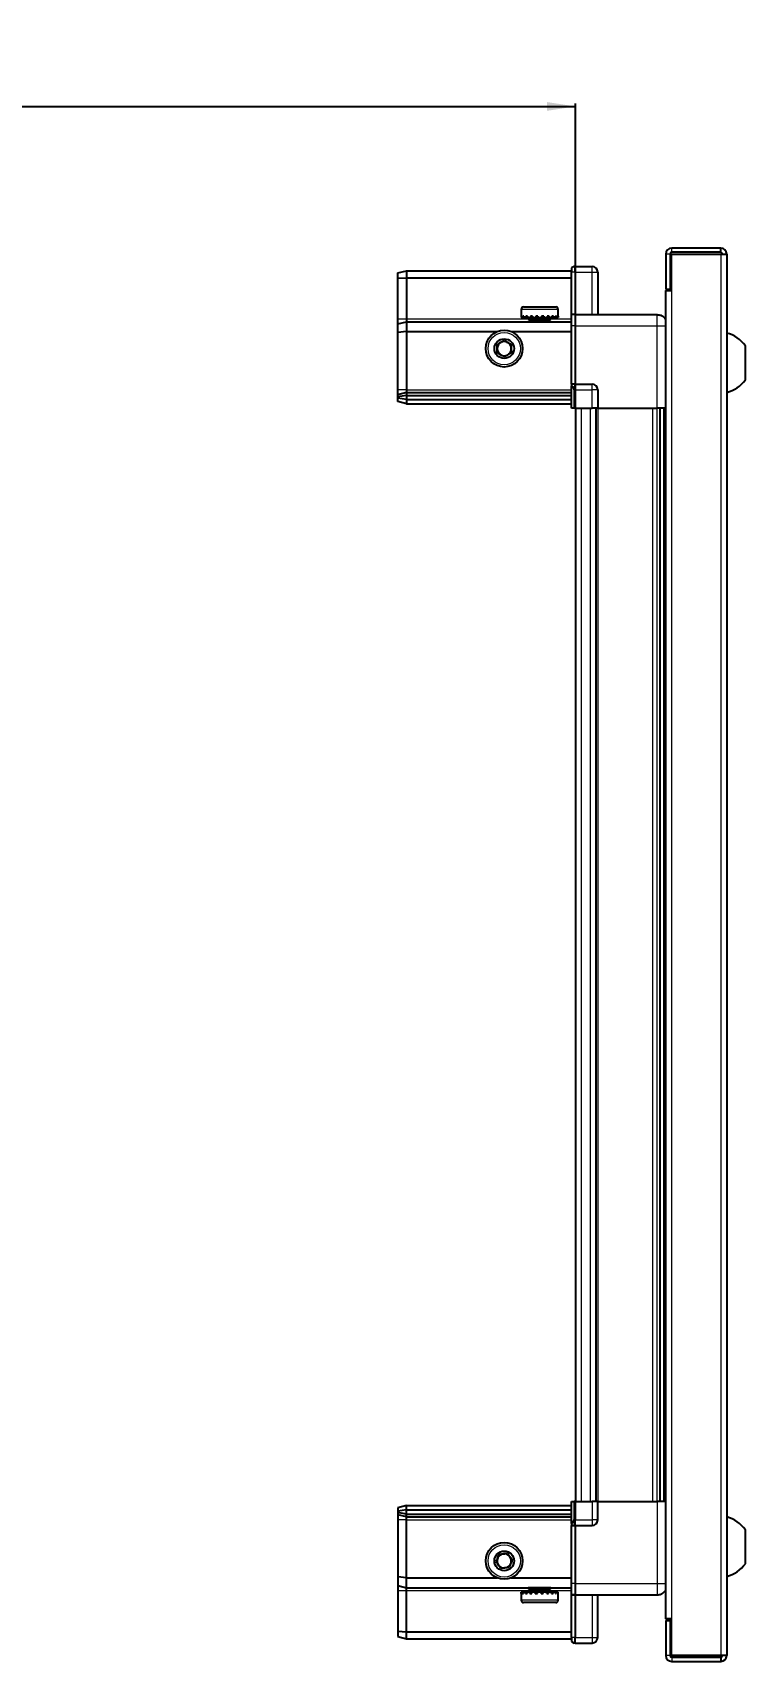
# Model space of a CAD drawing. Header units: millimetres. Extents: x 1014 to 4233, y -1921 to 1072.
# Drawn here: x 3484 to 3735, y 444 to 1019 of the extents above; entities that cross this region are included whole.
import ezdxf

# ---------------------------------------------------------------- set-up
doc = ezdxf.new("R2010")
doc.units = ezdxf.units.MM
doc.layers.add('FORMAT', color=7, linetype='Continuous')
doc.styles.add('SLDTEXTSTYLE0', font='TXT', dxfattribs={"width": 0.75})
doc.dimstyles.new('SLDDIMSTYLE0', dxfattribs={"dimtxt": 20, "dimasz": 10, "dimexe": 0, "dimexo": 0.0625, "dimgap": 5, "dimtad": 2, "dimdec": 1, "dimrnd": 1e-09, "dimzin": 12, "dimdsep": 46, "dimtxsty": 'SLDTEXTSTYLE0', "dimsah": 1, "dimcen": 0.09, "dimadec": 0, "dimazin": 3, "dimtfac": 1, "dimtofl": 0, "dimtmove": 0, "dimatfit": 3, "dimfxl": 0, "dimfrac": 2, "dimtolj": 1, "dimtzin": 12, "dimarcsym": 0})

# ---------------------------------------------------------------- blocks, each defined once
blk = doc.blocks.new('_D_4')
at = {"layer": 'FORMAT'}
for p, q in [((1575.39, 886.58), (1575.39, 994.07)), ((1575.39, 993.07), (3675.39, 993.07)), ((3675.39, 886.58), (3675.39, 994.07))]:
    blk.add_line(p, q, dxfattribs=at)
for points in [[(1575.39, 993.07), (1585.39, 991.53), (1585.39, 994.61)], [(3675.39, 993.07), (3665.39, 994.61), (3665.39, 991.53)]]:
    blk.add_solid(points, dxfattribs=at)
at = {"layer": 'FORMAT', "insert": (2595.84, 1018.85), "char_height": 20, "attachment_point": 1, "style": 'SLDTEXTSTYLE0'}
blk.add_mtext('2100', dxfattribs=at)

msp = doc.modelspace()

# ---------------------------------------------------------------- linework, layer by layer
at = {"color": 7, "linetype": 'Continuous', "lineweight": 25}
for p, q in [((3707.24, 940.97), (3707.24, 928.57)), ((3708.74, 940.97), (3708.74, 928.57)), ((3709.24, 928.07), (3709.24, 940.97)), ((3709.24, 940.97), (3726.64, 940.97)), ((3726.64, 943.07), (3709.34, 943.07)), ((3726.64, 941.57), (3709.34, 941.57)), ((3726.64, 941.57), (3726.64, 943.07)), ((3726.64, 940.97), (3728.74, 940.97)), ((3728.74, 940.97), (3728.74, 446.17)), ((3612.74, 934.27), (3615.74, 935.07)), ((3612.74, 932.42), (3612.74, 934.27)), ((3612.74, 932.42), (3615.74, 932.57)), ((3612.74, 918.07), (3612.74, 932.42)), ((3615.74, 935.07), (3615.74, 932.57)), ((3615.74, 935.07), (3674.04, 935.07)), ((3615.74, 932.57), (3615.74, 918.07)), ((3615.74, 932.57), (3674.04, 932.57)), ((3674.91, 936.57), (3674.04, 936.07)), ((3674.91, 936.57), (3674.04, 936.07)), ((3674.04, 936.07), (3674.04, 934.57)), ((3674.04, 919.77), (3674.04, 934.57)), ((3675.24, 936.57), (3674.91, 936.57)), ((3675.24, 936.57), (3674.91, 936.57)), ((3675.24, 934.57), (3675.24, 936.57)), ((3675.24, 936.57), (3675.24, 936.57)), ((3675.24, 936.57), (3681.24, 936.57)), ((3675.24, 934.57), (3675.24, 919.77)), ((3683.24, 934.57), (3683.24, 919.57)), ((3707.14, 928.07), (3707.14, 459.07)), ((3707.14, 928.07), (3709.24, 928.07)), ((3707.24, 928.57), (3708.74, 928.57)), ((3656.24, 921.47), (3656.24, 918.57)), ((3657.04, 922.27), (3668.44, 922.27)), ((3669.24, 918.57), (3669.24, 921.47)), ((3612.74, 916.27), (3612.74, 918.07)), ((3612.74, 916.27), (3615.74, 917.07)), ((3612.74, 913.24), (3612.74, 916.27)), ((3615.74, 918.07), (3615.74, 917.07)), ((3615.74, 917.07), (3615.74, 913.57)), ((3615.74, 917.07), (3674.04, 917.07)), ((3656.24, 918.57), (3656.28, 918.57)), ((3656.4, 919.07), (3656.28, 919.07)), ((3656.28, 919.07), (3656.28, 918.57)), ((3656.28, 918.57), (3656.4, 918.57)), ((3656.4, 919.07), (3656.4, 918.57)), ((3656.4, 918.57), (3656.81, 918.57)), ((3657.15, 919.07), (3656.81, 919.07)), ((3656.81, 919.07), (3656.81, 918.57)), ((3656.81, 918.57), (3657.15, 918.57)), ((3657.15, 919.07), (3657.15, 918.57)), ((3657.15, 918.57), (3657.92, 918.57)), ((3658.45, 919.07), (3657.92, 919.07)), ((3657.92, 919.07), (3657.92, 918.57)), ((3657.92, 918.57), (3658.45, 918.57)), ((3658.34, 918.57), (3658.34, 918.47)), ((3658.34, 918.47), (3667.14, 918.47)), ((3658.45, 919.07), (3658.45, 918.57)), ((3658.45, 918.57), (3659.51, 918.57)), ((3658.74, 918.07), (3659.43, 917.59)), ((3658.74, 918.07), (3666.74, 918.07)), ((3659.43, 917.59), (3658.74, 917.1)), ((3658.74, 917.1), (3658.74, 917.07)), ((3658.74, 917.1), (3666.74, 917.1)), ((3659.43, 917.59), (3666.05, 917.59)), ((3660.17, 919.07), (3659.51, 919.07)), ((3659.51, 919.07), (3659.51, 918.57)), ((3659.51, 918.57), (3660.17, 918.57)), ((3660.17, 919.07), (3660.17, 918.57)), ((3660.17, 918.57), (3661.41, 918.57)), ((3662.14, 919.07), (3661.41, 919.07)), ((3661.41, 919.07), (3661.41, 918.57)), ((3661.41, 918.57), (3661.84, 918.57)), ((3661.84, 919.07), (3661.84, 918.57)), ((3662.14, 919.07), (3662.14, 918.57)), ((3662.14, 918.57), (3663.44, 918.57)), ((3664.17, 919.07), (3663.44, 919.07)), ((3663.44, 919.07), (3663.44, 918.57)), ((3663.71, 919.07), (3663.71, 918.57)), ((3663.71, 918.57), (3664.17, 918.57)), ((3664.17, 919.07), (3664.17, 918.57)), ((3664.17, 918.57), (3665.4, 918.57)), ((3666.06, 919.07), (3665.4, 919.07)), ((3665.4, 919.07), (3665.4, 918.57)), ((3665.4, 918.57), (3666.06, 918.57)), ((3666.05, 917.59), (3666.74, 918.07)), ((3666.74, 917.1), (3666.05, 917.59)), ((3666.06, 919.07), (3666.06, 918.57)), ((3666.06, 918.57), (3667.1, 918.57)), ((3666.74, 917.07), (3666.74, 917.1)), ((3667.62, 919.07), (3667.1, 919.07)), ((3667.1, 919.07), (3667.1, 918.57)), ((3667.1, 918.57), (3667.62, 918.57)), ((3667.14, 918.47), (3667.14, 918.57)), ((3667.62, 919.07), (3667.62, 918.57)), ((3667.62, 918.57), (3668.38, 918.57)), ((3668.71, 919.07), (3668.38, 919.07)), ((3668.38, 919.07), (3668.38, 918.57)), ((3668.38, 918.57), (3668.71, 918.57)), ((3668.71, 919.07), (3668.71, 918.57)), ((3668.71, 918.57), (3669.11, 918.57)), ((3669.22, 919.07), (3669.11, 919.07)), ((3669.11, 919.07), (3669.11, 918.57)), ((3669.11, 918.57), (3669.22, 918.57)), ((3669.22, 919.07), (3669.22, 918.57)), ((3669.22, 918.57), (3669.24, 918.57)), ((3674.04, 919.57), (3674.04, 919.77)), ((3675.24, 919.57), (3674.04, 919.57)), ((3674.04, 915.57), (3674.04, 919.57)), ((3674.04, 895.27), (3674.04, 915.57)), ((3675.24, 919.77), (3675.24, 919.57)), ((3675.24, 919.57), (3675.24, 915.57)), ((3675.24, 919.57), (3704.24, 919.57)), ((3675.24, 915.57), (3675.24, 895.27)), ((3615.74, 913.57), (3612.74, 913.24)), ((3612.74, 893.07), (3612.74, 913.24)), ((3615.74, 913.57), (3615.74, 893.07)), ((3615.74, 913.57), (3647.74, 913.57)), ((3652.74, 913.57), (3674.04, 913.57)), ((3735.34, 896.57), (3735.34, 908.57)), ((3612.74, 891.27), (3612.74, 893.07)), ((3615.74, 892.07), (3612.74, 891.27)), ((3615.74, 893.07), (3615.74, 892.07)), ((3615.74, 892.07), (3615.74, 891.07)), ((3615.74, 892.07), (3674.04, 892.07)), ((3674.04, 895.07), (3674.04, 895.27)), ((3675.24, 895.07), (3674.04, 895.07)), ((3674.04, 895.07), (3674.04, 894.39)), ((3674.04, 886.57), (3674.04, 894.39)), ((3674.91, 893.07), (3674.91, 886.57)), ((3675.24, 895.27), (3675.24, 895.07)), ((3675.24, 893.07), (3675.24, 895.07)), ((3675.24, 893.07), (3675.24, 895.07)), ((3675.24, 895.07), (3681.24, 895.07)), ((3675.24, 893.07), (3675.24, 886.57)), ((3683.24, 893.07), (3683.24, 886.57)), ((3612.74, 890.53), (3612.74, 891.27)), ((3615.74, 891.07), (3612.74, 890.53)), ((3612.74, 890.03), (3612.74, 890.53)), ((3615.74, 889.57), (3612.74, 890.03)), ((3612.74, 888.87), (3612.74, 890.03)), ((3615.74, 888.07), (3612.74, 888.87)), ((3615.74, 891.07), (3615.74, 889.57)), ((3615.74, 891.07), (3674.04, 891.07)), ((3615.74, 889.57), (3674.04, 889.57)), ((3615.74, 889.57), (3615.74, 888.07)), ((3615.74, 888.07), (3674.04, 888.07)), ((3674.91, 886.57), (3674.04, 886.57)), ((3675.24, 886.57), (3674.91, 886.57)), ((3675.24, 886.57), (3681.24, 886.57)), ((3675.39, 886.57), (3675.39, 500.57)), ((3683.24, 886.57), (3681.24, 886.57)), ((3682.59, 886.57), (3682.59, 500.57)), ((3683.24, 886.57), (3704.24, 886.57)), ((3705.27, 500.57), (3705.27, 886.57)), ((3705.3, 500.57), (3705.3, 886.57)), ((3707.09, 886.57), (3707.09, 500.57)), ((3674.04, 492.75), (3674.04, 500.57)), ((3674.04, 500.57), (3674.91, 500.57)), ((3674.91, 500.57), (3674.91, 500.57)), ((3674.91, 500.57), (3674.91, 494.07)), ((3675.24, 500.57), (3674.91, 500.57)), ((3675.24, 500.57), (3675.24, 494.07)), ((3675.24, 500.57), (3675.24, 500.57)), ((3675.24, 500.57), (3681.24, 500.57)), ((3675.24, 500.57), (3675.24, 494.07)), ((3683.24, 500.57), (3681.24, 500.57)), ((3683.24, 494.07), (3683.24, 500.57)), ((3683.24, 500.57), (3704.24, 500.57)), ((3615.74, 499.07), (3612.74, 498.27)), ((3612.74, 498.27), (3612.74, 497.12)), ((3615.74, 497.57), (3612.74, 497.12)), ((3612.74, 497.12), (3612.74, 496.62)), ((3615.74, 496.07), (3612.74, 496.62)), ((3612.74, 496.62), (3612.74, 495.87)), ((3615.74, 495.07), (3612.74, 495.87)), ((3612.74, 495.87), (3612.74, 494.07)), ((3615.74, 497.57), (3615.74, 499.07)), ((3615.74, 499.07), (3674.04, 499.07)), ((3615.74, 497.57), (3674.04, 497.57)), ((3615.74, 496.07), (3615.74, 497.57)), ((3615.74, 496.07), (3674.04, 496.07)), ((3615.74, 495.07), (3615.74, 496.07)), ((3615.74, 495.07), (3674.04, 495.07)), ((3615.74, 494.07), (3615.74, 495.07)), ((3612.74, 494.07), (3612.74, 473.9)), ((3615.74, 473.57), (3615.74, 494.07)), ((3674.04, 492.75), (3674.04, 492.07)), ((3675.24, 492.07), (3674.04, 492.07)), ((3674.04, 491.87), (3674.04, 492.07)), ((3674.04, 471.57), (3674.04, 491.87)), ((3675.24, 492.07), (3675.24, 494.07)), ((3675.24, 492.07), (3675.24, 491.87)), ((3675.24, 492.07), (3681.24, 492.07)), ((3675.24, 491.87), (3675.24, 471.57)), ((3735.34, 478.57), (3735.34, 490.57)), ((3615.74, 473.57), (3612.74, 473.9)), ((3612.74, 473.9), (3612.74, 470.87)), ((3615.74, 473.57), (3647.74, 473.57)), ((3615.74, 470.07), (3615.74, 473.57)), ((3652.74, 473.57), (3674.04, 473.57)), ((3674.04, 467.57), (3674.04, 471.57)), ((3675.24, 471.57), (3675.24, 467.57)), ((3612.74, 470.87), (3615.74, 470.07)), ((3612.74, 470.87), (3612.74, 469.07)), ((3612.74, 469.07), (3612.74, 454.73)), ((3615.74, 470.07), (3674.04, 470.07)), ((3615.74, 469.07), (3615.74, 470.07)), ((3615.74, 454.57), (3615.74, 469.07)), ((3656.24, 468.57), (3656.24, 465.67)), ((3656.26, 468.57), (3656.24, 468.57)), ((3656.26, 468.07), (3656.26, 468.57)), ((3656.36, 468.57), (3656.26, 468.57)), ((3656.26, 468.07), (3656.36, 468.07)), ((3656.36, 468.07), (3656.36, 468.57)), ((3656.73, 468.57), (3656.36, 468.57)), ((3656.73, 468.07), (3656.73, 468.57)), ((3657.05, 468.57), (3656.73, 468.57)), ((3656.73, 468.07), (3657.05, 468.07)), ((3657.05, 468.07), (3657.05, 468.57)), ((3657.79, 468.57), (3657.05, 468.57)), ((3657.79, 468.07), (3657.79, 468.57)), ((3658.3, 468.57), (3657.79, 468.57)), ((3657.79, 468.07), (3658.3, 468.07)), ((3658.3, 468.07), (3658.3, 468.57)), ((3659.33, 468.57), (3658.3, 468.57)), ((3658.34, 468.67), (3658.34, 468.57)), ((3667.14, 468.67), (3658.34, 468.67)), ((3658.74, 470.07), (3658.74, 470.04)), ((3658.74, 470.04), (3659.43, 469.55)), ((3666.74, 470.04), (3658.74, 470.04)), ((3659.43, 469.55), (3658.74, 469.07)), ((3666.74, 469.07), (3658.74, 469.07)), ((3659.33, 468.07), (3659.33, 468.57)), ((3659.98, 468.57), (3659.33, 468.57)), ((3659.33, 468.07), (3659.98, 468.07)), ((3666.05, 469.55), (3659.43, 469.55)), ((3659.98, 468.07), (3659.98, 468.57)), ((3661.21, 468.57), (3659.98, 468.57)), ((3661.21, 468.07), (3661.21, 468.57)), ((3661.71, 468.57), (3661.21, 468.57)), ((3661.21, 468.07), (3661.94, 468.07)), ((3661.71, 468.07), (3661.71, 468.57)), ((3661.94, 468.07), (3661.94, 468.57)), ((3663.24, 468.57), (3661.94, 468.57)), ((3663.24, 468.07), (3663.24, 468.57)), ((3663.24, 468.07), (3663.97, 468.07)), ((3663.57, 468.07), (3663.57, 468.57)), ((3663.97, 468.57), (3663.57, 468.57)), ((3663.97, 468.07), (3663.97, 468.57)), ((3665.22, 468.57), (3663.97, 468.57)), ((3665.22, 468.07), (3665.22, 468.57)), ((3665.88, 468.57), (3665.22, 468.57)), ((3665.22, 468.07), (3665.88, 468.07)), ((3665.88, 468.07), (3665.88, 468.57)), ((3666.95, 468.57), (3665.88, 468.57)), ((3666.05, 469.55), (3666.74, 470.04)), ((3666.74, 469.07), (3666.05, 469.55)), ((3666.74, 470.04), (3666.74, 470.07)), ((3666.95, 468.07), (3666.95, 468.57)), ((3667.49, 468.57), (3666.95, 468.57)), ((3666.95, 468.07), (3667.49, 468.07)), ((3667.14, 468.57), (3667.14, 468.67)), ((3667.49, 468.07), (3667.49, 468.57)), ((3668.28, 468.57), (3667.49, 468.57)), ((3668.28, 468.07), (3668.28, 468.57)), ((3668.63, 468.57), (3668.28, 468.57)), ((3668.28, 468.07), (3668.63, 468.07)), ((3668.63, 468.07), (3668.63, 468.57)), ((3669.06, 468.57), (3668.63, 468.57)), ((3669.06, 468.07), (3669.06, 468.57)), ((3669.19, 468.57), (3669.06, 468.57)), ((3669.06, 468.07), (3669.19, 468.07)), ((3669.19, 468.07), (3669.19, 468.57)), ((3669.24, 468.57), (3669.19, 468.57)), ((3669.24, 465.67), (3669.24, 468.57)), ((3675.24, 467.57), (3674.04, 467.57)), ((3674.04, 467.37), (3674.04, 467.57)), ((3674.04, 452.57), (3674.04, 467.37)), ((3675.24, 467.57), (3675.24, 467.37)), ((3675.24, 467.57), (3704.24, 467.57)), ((3675.24, 467.37), (3675.24, 452.57)), ((3675.24, 467.37), (3675.24, 452.57)), ((3683.24, 452.57), (3683.24, 467.57)), ((3668.44, 464.87), (3657.04, 464.87)), ((3612.74, 454.73), (3615.74, 454.57)), ((3612.74, 454.73), (3612.74, 452.87)), ((3615.74, 454.57), (3674.04, 454.57)), ((3615.74, 452.07), (3615.74, 454.57)), ((3709.24, 459.07), (3707.14, 459.07)), ((3707.24, 458.57), (3708.74, 458.57)), ((3707.24, 458.57), (3707.24, 446.17)), ((3708.74, 458.57), (3708.74, 446.17)), ((3709.24, 446.17), (3709.24, 459.07)), ((3612.74, 452.87), (3615.74, 452.07)), ((3615.74, 452.07), (3674.04, 452.07)), ((3674.04, 452.57), (3674.04, 451.07)), ((3674.04, 451.07), (3674.91, 450.57)), ((3675.24, 450.57), (3674.91, 450.57)), ((3675.24, 450.57), (3675.24, 452.57)), ((3675.24, 450.57), (3681.24, 450.57)), ((3726.64, 446.17), (3709.24, 446.17)), ((3709.34, 445.57), (3726.64, 445.57)), ((3709.34, 444.07), (3726.64, 444.07)), ((3728.74, 446.17), (3726.64, 446.17)), ((3726.64, 445.57), (3726.64, 444.07))]:
    msp.add_line(p, q, dxfattribs=at)
at = {"color": 8, "linetype": 'Continuous', "lineweight": 18}
for p, q in [((3708.74, 940.97), (3707.24, 940.97)), ((3709.34, 941.57), (3709.34, 943.07)), ((3726.64, 940.97), (3726.64, 446.17)), ((3675.24, 934.57), (3674.04, 934.57)), ((3675.24, 934.57), (3681.24, 934.57)), ((3681.24, 934.57), (3681.24, 936.57)), ((3681.24, 919.57), (3681.24, 934.57)), ((3681.24, 934.57), (3683.24, 934.57)), ((3709.24, 928.07), (3709.24, 459.07)), ((3656.24, 921.47), (3669.24, 921.47)), ((3612.74, 918.07), (3615.74, 918.07)), ((3615.74, 918.07), (3658.74, 918.07)), ((3666.74, 918.07), (3674.04, 918.07)), ((3674.04, 919.77), (3675.24, 919.77)), ((3675.24, 915.57), (3674.04, 915.57)), ((3675.24, 915.57), (3704.24, 915.57)), ((3704.24, 886.57), (3704.24, 915.57)), ((3615.74, 893.07), (3612.74, 893.07)), ((3615.74, 893.07), (3674.04, 893.07)), ((3674.04, 895.27), (3675.24, 895.27)), ((3675.24, 893.07), (3674.91, 893.07)), ((3675.24, 893.07), (3681.24, 893.07)), ((3681.24, 893.07), (3681.24, 895.07)), ((3683.24, 893.07), (3681.24, 893.07)), ((3681.24, 886.57), (3681.24, 893.07)), ((3677.39, 886.57), (3677.39, 500.57)), ((3680.59, 886.57), (3680.59, 500.57)), ((3683.24, 886.57), (3683.24, 500.57)), ((3702.65, 500.57), (3702.65, 886.57)), ((3704.06, 886.57), (3704.06, 500.57)), ((3706.51, 500.57), (3706.51, 886.57)), ((3675.24, 500.57), (3674.91, 500.57)), ((3681.24, 500.57), (3681.24, 494.07)), ((3704.24, 500.57), (3704.24, 471.57)), ((3615.74, 494.07), (3612.74, 494.07)), ((3615.74, 494.07), (3674.04, 494.07)), ((3675.24, 491.87), (3674.04, 491.87)), ((3675.24, 494.07), (3674.91, 494.07)), ((3675.24, 494.07), (3681.24, 494.07)), ((3683.24, 494.07), (3681.24, 494.07)), ((3681.24, 494.07), (3681.24, 492.07)), ((3675.24, 471.57), (3674.04, 471.57)), ((3675.24, 471.57), (3704.24, 471.57)), ((3612.74, 469.07), (3615.74, 469.07)), ((3615.74, 469.07), (3658.74, 469.07)), ((3666.74, 469.07), (3674.04, 469.07)), ((3675.24, 467.37), (3674.04, 467.37)), ((3681.24, 467.57), (3681.24, 452.57)), ((3669.24, 465.67), (3656.24, 465.67)), ((3675.24, 452.57), (3674.04, 452.57)), ((3675.24, 452.57), (3681.24, 452.57)), ((3681.24, 452.57), (3683.24, 452.57)), ((3681.24, 452.57), (3681.24, 450.57)), ((3708.74, 446.17), (3707.24, 446.17)), ((3709.34, 445.57), (3709.34, 444.07))]:
    msp.add_line(p, q, dxfattribs=at)
at = {"color": 7, "linetype": 'Continuous', "lineweight": 25}
for centre, radius in [((3650.24, 907.57), 6.5), ((3650.24, 907.57), 3.46), ((3650.24, 479.57), 6.5), ((3650.24, 479.57), 3.46)]:
    msp.add_circle(centre, radius, dxfattribs=at)
at = {"color": 8, "linetype": 'Continuous', "lineweight": 18}
for centre in [(3650.24, 907.57), (3650.24, 479.57)]:
    msp.add_circle(centre, 5.7, dxfattribs=at)
at = {"color": 7, "linetype": 'Continuous', "lineweight": 25}
for centre, radius, start, end in [((3709.34, 940.97), 2.1, 90, 180), ((3709.34, 940.97), 0.6, 90, 180), ((3726.64, 940.97), 2.1, 0, 90), ((3726.64, 940.97), 0.6, 0, 90), ((3681.24, 934.57), 2, 360, 90), ((3657.04, 921.47), 0.8, 90, 180), ((3668.44, 921.47), 0.8, 0, 90), ((3658.34, 918.07), 0.4, 0, 90), ((3667.14, 918.07), 0.4, 90, 180), ((3650.24, 907.57), 2.5, 120.74103, 180.74103), ((3650.24, 907.57), 2.5, 60.74103, 120.74103), ((3650.24, 907.57), 2.5, 0.74103, 60.74103), ((3725.72, 901.55), 11.91, 36.1266, 75.29965), ((3650.24, 907.57), 2.5, 180.74103, 240.74103), ((3650.24, 907.57), 2.5, 240.74103, 300.74103), ((3650.24, 907.57), 2.5, 300.74103, 0.74103), ((3681.24, 893.07), 2, 0, 90), ((3725.72, 903.6), 11.91, 284.70035, 323.8734), ((3725.72, 483.55), 11.91, 36.1266, 75.29965), ((3681.24, 494.07), 2, 270, 0), ((3650.24, 479.57), 2.5, 155.91157, 215.91157), ((3650.24, 479.57), 2.5, 95.91157, 155.91157), ((3650.24, 479.57), 2.5, 215.91157, 275.91157), ((3650.24, 479.57), 2.5, 35.91157, 95.91157), ((3650.24, 479.57), 2.5, 275.91157, 335.91157), ((3650.24, 479.57), 2.5, 335.91157, 35.91157), ((3725.72, 485.6), 11.91, 284.70035, 323.8734), ((3658.34, 469.07), 0.4, 270, 360), ((3667.14, 469.07), 0.4, 180, 270), ((3657.04, 465.67), 0.8, 180, 270), ((3668.44, 465.67), 0.8, 270, 360), ((3681.24, 452.57), 2, 270, 0), ((3709.34, 446.17), 2.1, 180, 270), ((3709.34, 446.17), 0.6, 180, 270), ((3726.64, 446.17), 0.6, 270, 0), ((3726.64, 446.17), 2.1, 270, 0)]:
    msp.add_arc(centre, radius, start, end, dxfattribs=at)
for centre, start_param, end_param in [((3671.45, 893.07), 0, 0.722734), ((3671.45, 494.07), 5.560451, 6.283185)]:
    msp.add_ellipse(centre, major_axis=(3.46, 0), ratio=0.57735, start_param=start_param, end_param=end_param, dxfattribs=at)
for points, knots in [([(3704.24, 919.57), (3704.68, 919.52), (3705.36, 919.45), (3706.18, 919.01), (3706.73, 918.58), (3707.01, 918.2), (3707.14, 918.02)], [0, 0, 0, 0, 0.384298, 0.591173, 0.802437, 1, 1, 1, 1]), ([(3647.73, 908.98), (3648.17, 909.25), (3649, 909.74), (3649.82, 910.23), (3650.21, 910.46)], [0, 0, 0, 0, 0.534686, 1, 1, 1, 1]), ([(3647.76, 906.1), (3647.76, 906.22), (3647.75, 906.82), (3647.74, 907.81), (3647.73, 908.64), (3647.73, 908.98)], [0, 0, 0, 0, 0.133125, 0.637099, 1, 1, 1, 1]), ([(3650.21, 910.46), (3650.66, 910.21), (3651.5, 909.73), (3652.34, 909.26), (3652.73, 909.05)], [0, 0, 0, 0, 0.534686, 1, 1, 1, 1]), ([(3652.73, 909.05), (3652.73, 908.7), (3652.74, 907.88), (3652.75, 906.88), (3652.76, 906.29), (3652.76, 906.16)], [0, 0, 0, 0, 0.362901, 0.866875, 1, 1, 1, 1]), ([(3650.28, 904.68), (3649.83, 904.94), (3648.99, 905.41), (3648.15, 905.88), (3647.76, 906.1)], [0, 0, 0, 0, 0.534686, 1, 1, 1, 1]), ([(3652.76, 906.16), (3652.32, 905.9), (3651.49, 905.4), (3650.67, 904.91), (3650.28, 904.68)], [0, 0, 0, 0, 0.5346859, 1, 1, 1, 1]), ([(3707.09, 886.57), (3707.06, 886.57), (3706.84, 886.57), (3706.12, 886.57), (3705.16, 886.57), (3704.5, 886.57), (3704.24, 886.57)], [0, 0, 0, 0, 0.0717073, 0.4209791, 0.7702508, 1, 1, 1, 1]), ([(3707.09, 500.57), (3707.06, 500.57), (3706.84, 500.57), (3706.12, 500.57), (3705.16, 500.57), (3704.5, 500.57), (3704.24, 500.57)], [0, 0, 0, 0, 0.071707, 0.420979, 0.770251, 1, 1, 1, 1]), ([(3647.37, 479.27), (3647.58, 479.74), (3647.98, 480.63), (3648.37, 481.5), (3648.55, 481.91)], [0, 0, 0, 0, 0.534686, 1, 1, 1, 1]), ([(3649.07, 476.94), (3648.76, 477.35), (3648.2, 478.13), (3647.63, 478.91), (3647.37, 479.27)], [0, 0, 0, 0, 0.5346859, 1, 1, 1, 1]), ([(3648.55, 481.91), (3648.89, 481.94), (3649.71, 482.03), (3650.7, 482.13), (3651.3, 482.19), (3651.42, 482.21)], [0, 0, 0, 0, 0.3629006, 0.8668753, 1, 1, 1, 1]), ([(3651.42, 482.21), (3651.73, 481.79), (3652.29, 481.01), (3652.85, 480.23), (3653.12, 479.87)], [0, 0, 0, 0, 0.534686, 1, 1, 1, 1]), ([(3653.12, 479.87), (3652.91, 479.4), (3652.51, 478.52), (3652.12, 477.64), (3651.94, 477.23)], [0, 0, 0, 0, 0.534686, 1, 1, 1, 1]), ([(3651.94, 477.23), (3651.81, 477.22), (3651.22, 477.16), (3650.23, 477.06), (3649.41, 476.97), (3649.07, 476.94)], [0, 0, 0, 0, 0.133125, 0.637099, 1, 1, 1, 1]), ([(3704.24, 467.57), (3704.68, 467.62), (3705.36, 467.69), (3706.18, 468.13), (3706.73, 468.56), (3707.01, 468.94), (3707.14, 469.12)], [0, 0, 0, 0, 0.384298, 0.591173, 0.802437, 1, 1, 1, 1])]:
    msp.add_open_spline(points, degree=3, knots=knots, dxfattribs=at)
at = {"color": 8, "linetype": 'Continuous', "lineweight": 18}
for points in [[(3704.24, 915.57), (3704.24, 916.1), (3704.24, 917.14), (3704.24, 918.47), (3704.24, 919.39), (3704.24, 919.51), (3704.24, 919.57)], [(3704.24, 471.57), (3704.24, 471.05), (3704.24, 470), (3704.24, 468.68), (3704.24, 467.75), (3704.24, 467.63), (3704.24, 467.57)]]:
    msp.add_open_spline(points, degree=3, dxfattribs=at)
for points, knots in [([(3704.24, 915.57), (3704.68, 915.57), (3705.36, 915.57), (3706.18, 915.57), (3706.73, 915.57), (3707.01, 915.57), (3707.14, 915.57)], [0, 0, 0, 0, 0.3842982, 0.5911726, 0.8024372, 1, 1, 1, 1]), ([(3704.24, 471.57), (3704.68, 471.57), (3705.36, 471.57), (3706.18, 471.57), (3706.73, 471.57), (3707.01, 471.57), (3707.14, 471.57)], [0, 0, 0, 0, 0.384298, 0.591173, 0.802437, 1, 1, 1, 1])]:
    msp.add_open_spline(points, degree=3, knots=knots, dxfattribs=at)

# ---------------------------------------------------------------- dimensions: what is measured, and where the dimension line sits
at = {"layer": 'FORMAT'}
dim = msp.add_linear_dim(base=(3675.39, 993.07), p1=(1575.39, 886.57), p2=(3675.39, 886.57), angle=0, dimstyle='SLDDIMSTYLE0', dxfattribs=at)
dim.commit()
dim.dimension.update_dxf_attribs({"geometry": '_D_4', "text_midpoint": (2625.39, 993.07), "dimtype": 160})

doc.saveas('drawing.dxf')
